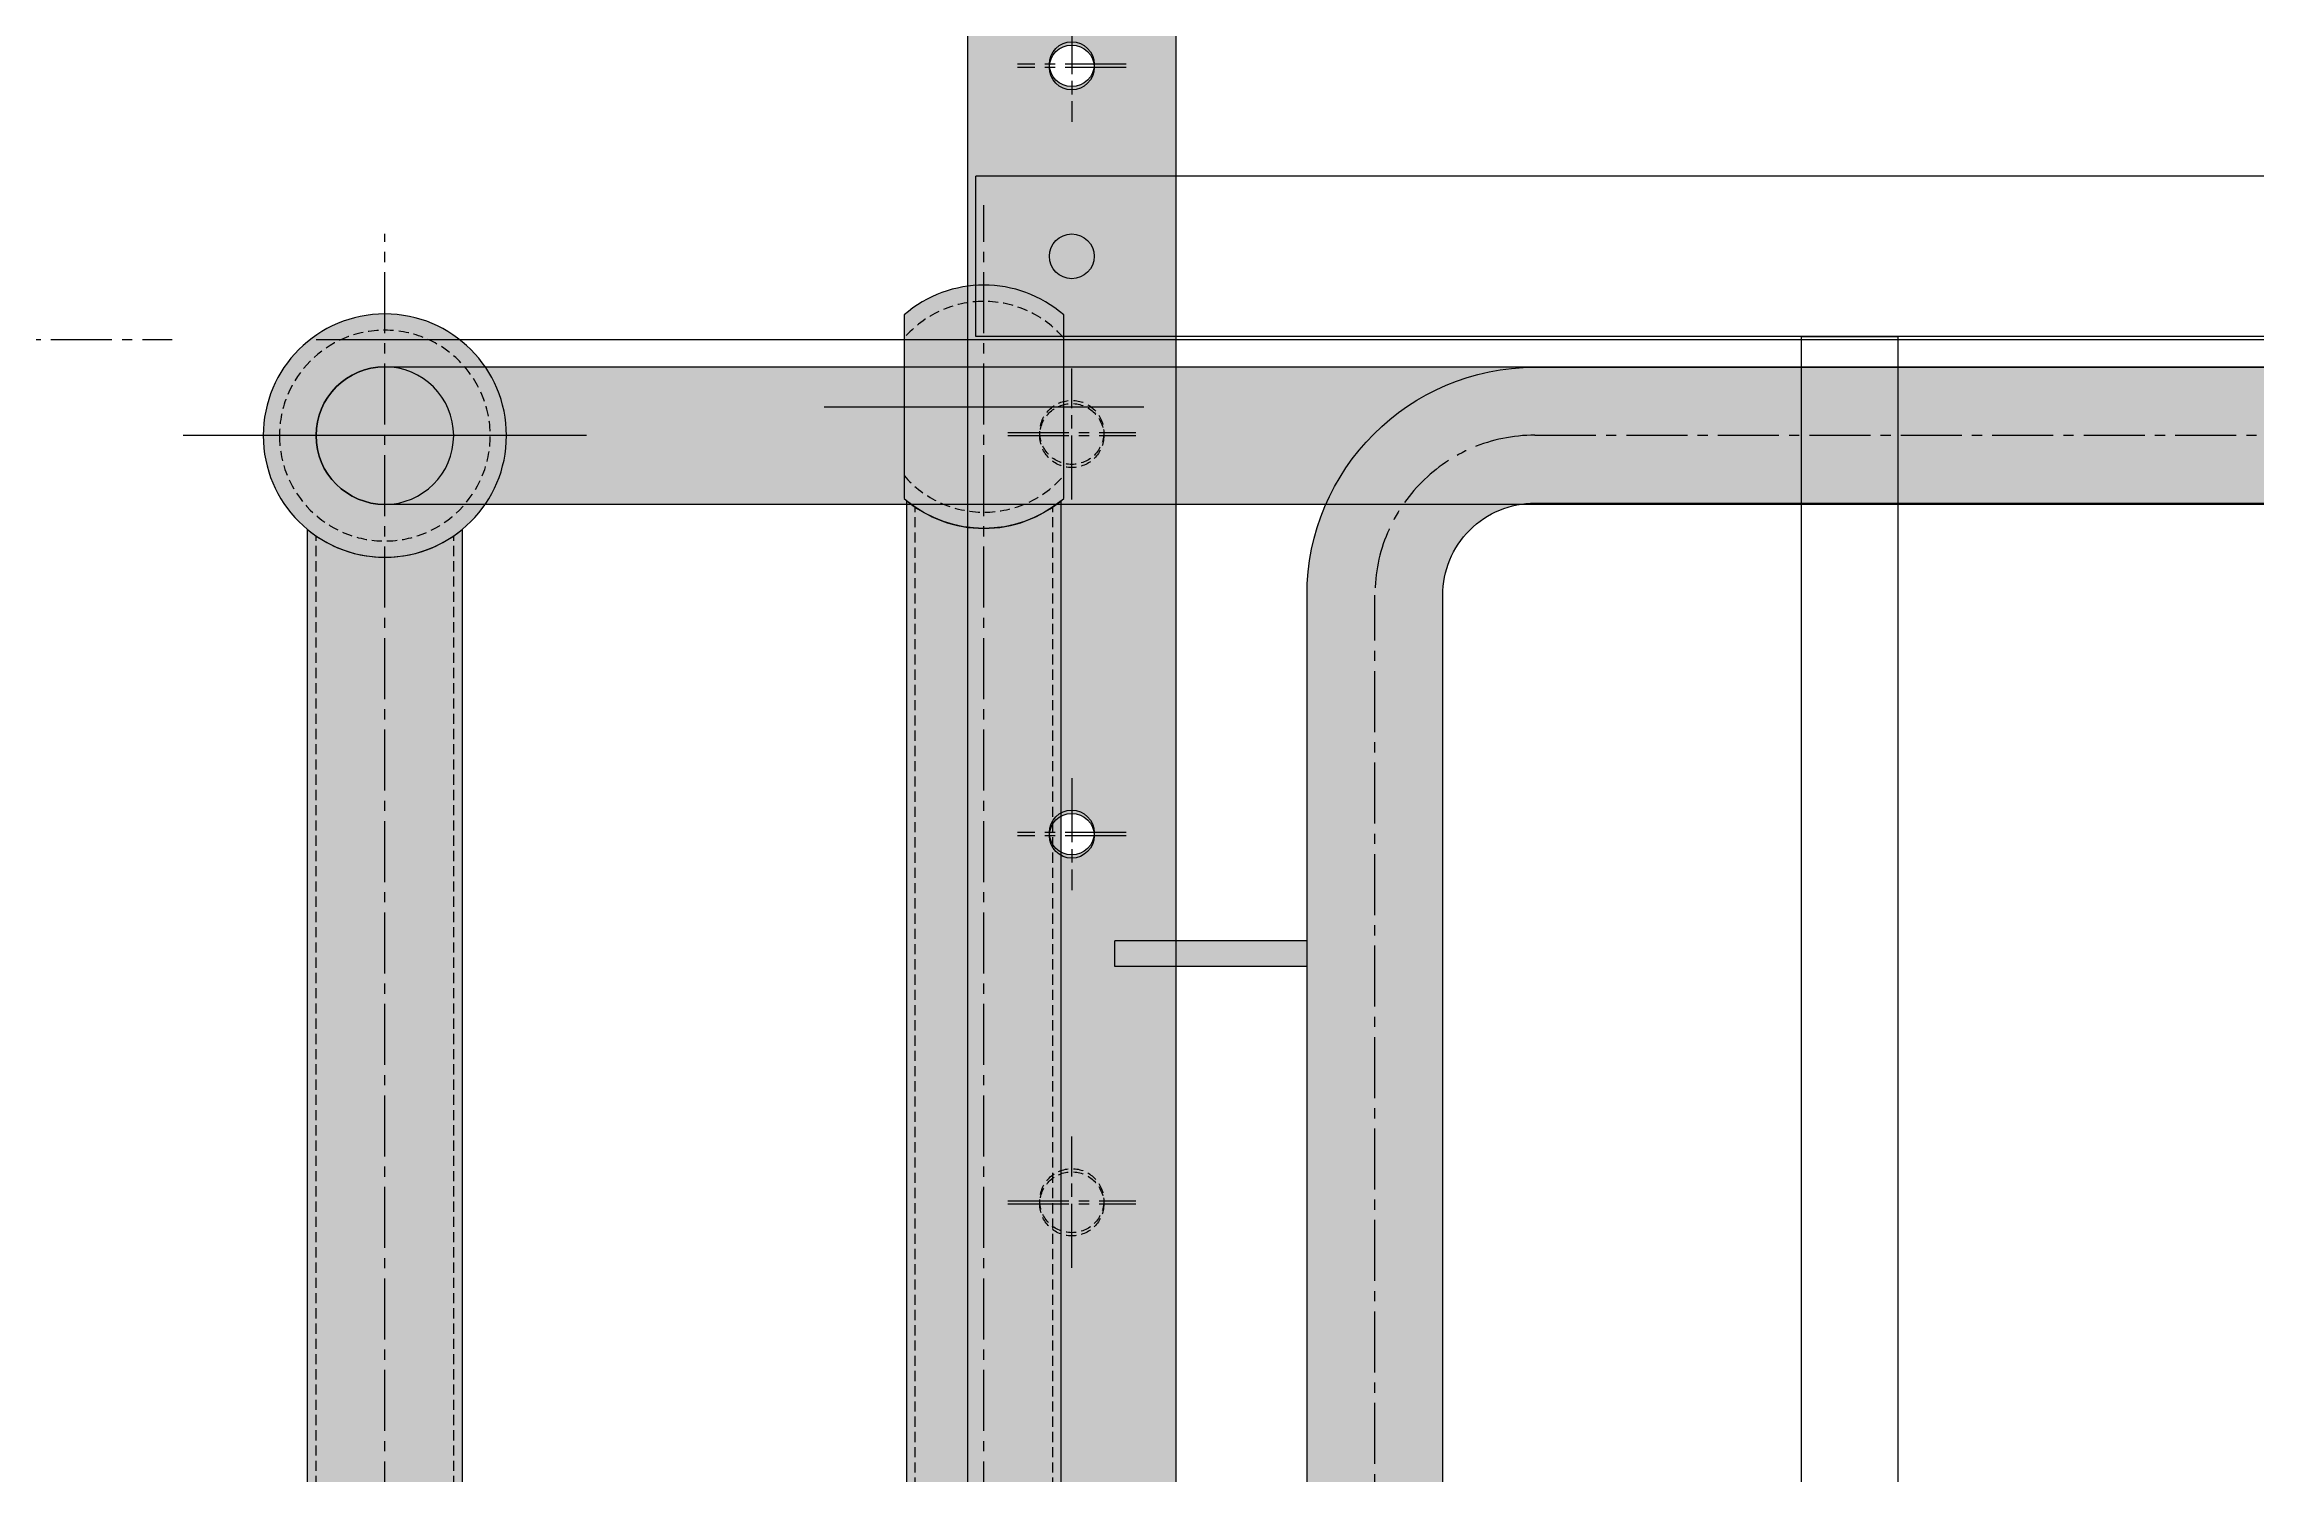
# Model space of a CAD drawing. Header units: millimetres. Extents: x -272986 to 200319, y -34579 to 49604.
# Drawn here: x -29551 to -28860, y 10348 to 10794 of the extents above; entities that cross this region are included whole.
import ezdxf

# ---------------------------------------------------------------- set-up
doc = ezdxf.new("R2010")
doc.units = ezdxf.units.MM
doc.linetypes.add('CENTER2', pattern=[28.575000000000003, 19.05, -3.175, 3.175, -3.175])
doc.linetypes.add('HIDDEN2', pattern=[4.762499999999999, 3.175, -1.5875])
doc.layers.get('Defpoints').update_dxf_attribs({"color": 9})
for name, color, linetype in [('X 0001 M', 7, 'Continuous'), ('X 1001 M', 8, 'HIDDEN2'), ('X 2001 M', 1, 'CENTER2'), ('X 3001 D', 5, 'Continuous'), ('X 5199 H - Ladder', 255, 'Continuous')]:
    doc.layers.add(name, color=color, linetype=linetype)
doc.layers.add('X 5999 H', color=7, linetype='Continuous', true_color=0xffffff)
doc.styles.add('BIT STD. 2.5', font='isocpeur.ttf', dxfattribs={"height": 2.5})
doc.dimstyles.new('BIT STD. 2.5', dxfattribs={"dimtxt": 2.5, "dimasz": 2.5, "dimexe": 1, "dimexo": 0.75, "dimgap": 1, "dimtad": 1, "dimdec": 0, "dimdsep": 46, "dimtxsty": 'BIT STD. 2.5', "dimcen": 0, "dimadec": 0, "dimazin": 0, "dimtfac": 1, "dimtdec": 0, "dimtmove": 0, "dimatfit": 3, "dimfxl": 1, "dimtfill": 1, "dimlwd": -1, "dimlwe": -1, "dimarcsym": 0})

# ---------------------------------------------------------------- blocks, each defined once
blk = doc.blocks.new('*D30')
at = {"layer": 'Defpoints', "color": 0, "transparency": 16777216}
for p in [(-29510.67678410279, 10702.0292335281), (-27304.0641312666, 10702.0292335281), (-29510.67678410279, 9502.029233528097)]:
    blk.add_point(p, dxfattribs=at)
at = {"layer": 'X 3001 D', "color": 0, "transparency": 16777216}
for p, q in [((-29465.67678410279, 10702.0292335281), (-27244.0641312666, 10702.0292335281)), ((-27304.0641312666, 9652.0292335281), (-27304.0641312666, 10552.0292335281)), ((-29465.67678410279, 9502.029233528097), (-27244.0641312666, 9502.0292335281))]:
    blk.add_line(p, q, dxfattribs=at)
for points in [[(-27329.0641312666, 10552.0292335281), (-27279.0641312666, 10552.0292335281), (-27304.0641312666, 10702.0292335281)], [(-27329.0641312666, 9652.0292335281), (-27279.0641312666, 9652.0292335281), (-27304.0641312666, 9502.0292335281)]]:
    blk.add_solid(points, dxfattribs=at)
at = {"layer": 'X 3001 D', "color": 0, "transparency": 16777216, "insert": (-27439.06413126659, 10102.0292335281), "char_height": 150, "attachment_point": 5, "rotation": 90, "style": 'BIT STD. 2.5', "bg_fill": 3, "box_fill_scale": 1.1, "bg_fill_color": 256, "bg_fill_true_color": 13158600, "bg_fill_transparency": 0}
blk.add_mtext('1200', dxfattribs=at)
blk = doc.blocks.new('Heavy Duty - HR Std - side elev')
at = {"layer": 'X 5999 H', "ltscale": 10, "true_color": 0xc7c8ca}
h = blk.add_hatch(color=9, dxfattribs=at)
edge = h.paths.add_edge_path()
edge.add_arc((36.15000000000276, 536.0000000000051), 37.99999999999699, 50.54096873599241, 129.4590312640162, ccw=False)
edge.add_line((60.30000000000473, 565.3390098674099), (60.30000000000291, 1056.660990132586))
edge.add_arc((36.150000000006, 1086.000000000007), 38.00000000000615, 230.5409687360137, 309.45903126398633, ccw=False)
edge.add_line((12.00000000000909, 1056.660990132586), (11.99999999999636, 565.3390098674063))
edge = h.paths.add_edge_path()
edge.add_arc((36.15000000000327, 536), 38.00000000000011, 0, 360)
edge = h.paths.add_edge_path()
edge.add_line((60.30000000000473, 506.6609901325901), (60.30000000000473, -25))
edge.add_line((60.30000000000473, -25), (12, -25))
edge.add_line((12, -25), (12, 506.6609901325901))
edge.add_arc((36.15000000000236, 536.0000000000033), 38.00000000000374, 230.540968736, 309.459031264)
edge = h.paths.add_edge_path(flags=17)
edge.add_arc((36.15000000000327, 536), 21.5, 0, 360)
edge = h.paths.add_edge_path(flags=17)
edge.add_arc((36.15000000000327, 1086), 21.5, 0, 360)
edge = h.paths.add_edge_path()
edge.add_arc((36.15000000000327, 1086), 38.00000000000011, 0, 360)
h.paths.add_polyline_path([(0, -25), (12, -25), (12, 40), (0, 40)])
at = {"layer": 'X 0001 M'}
blk.add_lwpolyline([(11.99999999999636, 565.3390098674063, -0.3586331317843692), (60.30000000000473, 565.3390098674099), (60.30000000000291, 1056.660990132586, -0.3586331317841168), (12.00000000000909, 1056.660990132586)], format="xyb", close=True, dxfattribs=at)
for radius in [38.00000000000011, 21.5]:
    blk.add_circle((36.15000000000327, 1086), radius, dxfattribs=at)
at = {"layer": 'X 1001 M'}
for p, q in [((14.65000000000146, 567.332890067788), (14.65000000000146, 1054.667109932212)), ((57.65000000000327, 567.332890067788), (57.65000000000327, 1054.667109932212))]:
    blk.add_line(p, q, dxfattribs=at)
blk.add_circle((36.15000000000327, 1086), 32.923, dxfattribs=at)
at = {"layer": 'X 2001 M'}
blk.add_line((36.15000000000146, -25), (36.15000000000327, 1149), dxfattribs=at)
at = {"layer": 'X 2001 M', "ltscale": 10}
blk.add_line((-26.84999999999673, 1086), (99.15000000000327, 1086), dxfattribs=at)
blk = doc.blocks.new('Heavy Duty - HR Std - front elev')
at = {"layer": 'X 5999 H', "ltscale": 10, "true_color": 0xc7c8ca}
h = blk.add_hatch(color=9, dxfattribs=at)
edge = h.paths.add_edge_path()
edge.add_arc((50.00000000000091, 545.0000000000038), 37.99999999999599, 50.540968735997524, 129.4590312640024, ccw=False)
edge.add_line((74.14999999999964, 574.3390098674099), (74.14999999999964, 1065.660990132583))
edge.add_arc((50.00000000000221, 1094.999999999992), 37.99999999999788, 230.5409687359938, 309.4590312639976, ccw=False)
edge.add_line((25.85000000000036, 1065.660990132586), (25.85000000000218, 574.3390098674099))
edge = h.paths.add_edge_path()
edge.add_line((74.93338984173715, 1066.323771674084), (74.93338984173715, 1123.676228325916))
edge.add_arc((50.00000000000091, 1095.000000000001), 37.99999999999988, 48.99371303907665, 131.0062869609233)
edge.add_line((25.06661015826467, 1123.676228325916), (25.06661015826467, 1066.323771674084))
edge.add_arc((50.00000000000091, 1094.999999999999), 37.99999999999988, 228.9937130390767, 311.0062869609233)
edge = h.paths.add_edge_path()
edge.add_arc((50, 544.9999999999958), 37.99999999999621, 230.540968735996, 309.459031264004, ccw=False)
edge.add_line((25.85000000000036, 515.6609901325901), (25.85000000000036, -25))
edge.add_line((25.85000000000036, -25), (-25, -25))
edge.add_line((-25, -25), (-25, 40))
edge.add_line((-25, 40), (25.85000000000036, 40))
edge.add_line((25.85000000000036, 40), (25.85000000000036, -25))
edge.add_line((25.85000000000036, -25), (74.14999999999964, -25))
edge.add_line((74.14999999999964, -25), (125, -25))
edge.add_line((125, -25), (125, 40))
edge.add_line((125, 40), (74.14999999999964, 40))
edge.add_line((74.14999999999964, 40), (74.14999999999964, -25))
edge.add_line((74.14999999999964, -25), (74.14999999999964, 515.6609901325901))
edge = h.paths.add_edge_path()
edge.add_line((74.93338984173715, 516.3237716740841), (74.93338984173715, 573.6762283259159))
edge.add_arc((50.00000000000091, 545.0000000000013), 37.99999999999979, 48.99371303907655, 131.0062869609235)
edge.add_line((25.06661015826467, 573.6762283259159), (25.06661015826467, 516.3237716740841))
edge.add_arc((50.00000000000091, 544.9999999999987), 37.99999999999979, 228.9937130390765, 311.0062869609234)
edge = h.paths.add_edge_path(flags=16)
edge.add_arc((100, 0), 9, 0, 360)
edge = h.paths.add_edge_path(flags=16)
edge.add_arc((0, 0), 9, 0, 360)
at = {"layer": 'X 0001 M'}
for points in [[(74.93338984173715, 1066.323771674084), (74.93338984173715, 1123.676228325916, 0.3739472142884485), (25.06661015826467, 1123.676228325916), (25.06661015826467, 1066.323771674084, 0.3739472142884484)], [(25.85000000000218, 574.3390098674099, -0.3586331317842767), (74.14999999999964, 574.3390098674099), (74.14999999999964, 1065.660990132583, -0.3586331317842717), (25.85000000000036, 1065.660990132586)]]:
    blk.add_lwpolyline(points, format="xyb", close=True, dxfattribs=at)
at = {"layer": 'X 1001 M'}
for p, q in [((28.50000000000182, 576.332890067788), (28.50000000000182, 1063.667109932212)), ((71.49999999999818, 576.332890067788), (71.49999999999818, 1063.667109932212))]:
    blk.add_line(p, q, dxfattribs=at)
for start, end in [(40.77111638008072, 139.2288836199193), (220.7711163800807, 319.2288836199193)]:
    blk.add_arc((50.00000000000182, 1095), 32.923, start, end, dxfattribs=at)
at = {"layer": 'X 2001 M'}
blk.add_line((50, -25), (50.00000000000182, 1158), dxfattribs=at)
at = {"layer": 'X 2001 M', "ltscale": 10}
blk.add_line((0.0666101582646661, 1095), (99.93338984173715, 1095), dxfattribs=at)
blk = doc.blocks.new('Platform Gate HD')
at = {"layer": 'X 5999 H', "true_color": 0xc7c8ca}
h = blk.add_hatch(color=9, dxfattribs=at)
h.paths.add_polyline_path([(630.4000000000015, 115.9999999999984, 0.414213562373097), (559.2000000000016, 187.1999999999989), (101.2000000000071, 187.1999999999989, 0.4142135623730951), (30.00000000000728, 115.9999999999989), (30.00000000000728, 8), (-29.99999999998545, 8), (-29.99999999999272, 0), (30.00000000000728, 0), (30.00000000000728, -592.0000000000036), (-29.99999999998545, -592.0000000000036), (-29.99999999998545, -600), (30.00000000000728, -600), (30.00000000000728, -784.0000000000025, 0.4142135623730951), (101.2000000000071, -855.2000000000025), (559.2000000000016, -855.2000000000025, 0.4142135623730951), (630.4000000000015, -784.0000000000025)])
h.paths.add_polyline_path([(72.40000000000146, 115.9999999999975, -0.4142135623730951), (101.2000000000016, 144.7999999999975), (559.2000000000071, 144.7999999999975, -0.4142135623730951), (588.0000000000073, 115.9999999999975), (588.0000000000073, -362.8000000000011), (72.40000000000146, -362.8000000000011)], flags=16)
h.paths.add_polyline_path([(72.40000000000146, -405.2000000000025), (588.0000000000073, -405.2000000000025), (588.0000000000073, -784.0000000000011, -0.4142135623730945), (559.2000000000071, -812.8000000000011), (101.2000000000016, -812.8000000000011, -0.4142135623730946), (72.40000000000146, -784.0000000000011)], flags=16)
for p, q in [((30, 8), (-30, 8)), ((-30, -1.818989403545856e-12), (-29.99999999999272, 8.000000000003638)), ((30, 0), (-30, 0))]:
    blk.add_line(p, q)
blk.add_lwpolyline([(30, -784.0000000000018), (30, 115.9999999999982, -0.414213562373086), (101.1999999999971, 187.1999999999989), (559.1999999999971, 187.1999999999989, -0.414213562373086), (630.3999999999942, 115.9999999999982), (630.3999999999942, -784.0000000000018, -0.414213562373086), (559.1999999999971, -855.2000000000025), (101.1999999999971, -855.2000000000025, -0.414213562373086)], format="xyb", close=True)
blk.add_lwpolyline([(72.39999999999418, -362.8000000000011), (72.39999999999418, 115.9999999999982, -0.4142135623731172), (101.1999999999971, 144.7999999999975), (559.1999999999971, 144.7999999999975, -0.4142135623731172), (588, 115.9999999999982), (588, -362.8000000000011)], format="xyb")
at = {"layer": 'X 2001 M'}
blk.add_lwpolyline([(51.19999999999709, -784.0000000000018), (51.19999999999709, 115.9999999999982, -0.414213562373095), (101.1999999999971, 165.9999999999982), (559.1999999999971, 165.9999999999982, -0.414213562373095), (609.1999999999971, 115.9999999999982), (609.1999999999971, -784.0000000000018, -0.414213562373095), (559.1999999999971, -834.0000000000018), (101.1999999999971, -834.0000000000018, -0.414213562373095)], format="xyb", close=True, dxfattribs=at)
blk = doc.blocks.new('Platform Side')
at = {"layer": 'X 5999 H', "true_color": 0xc7c8ca}
h = blk.add_hatch(color=9, dxfattribs=at)
h.dxf.hatch_style = 1
h.paths.add_polyline_path([(1262.704508446492, 2391.431071869703), (90.40450844648876, 2391.431071869703, 1), (90.40450844648876, 2348.431071869703), (1262.704508446492, 2348.431071869703, 1)])
blk.add_lwpolyline([(90.40450844648876, 2391.431071869703), (1262.704508446492, 2391.431071869703, -0.9999999999999999), (1262.704508446492, 2348.431071869703), (90.40450844648876, 2348.431071869703, -0.9999999999999999)], format="xyb", close=True)
blk.add_blockref('Platform Gate HD', (348.4863707143522, 2204.054034973082))
at = {"layer": 'X 0001 M'}
blk.add_blockref('Heavy Duty - HR Std - front elev', (227.5545084478726, 1283.931071869561), dxfattribs=at)
at = {"layer": 'X 0001 M', "xscale": -1}
blk.add_blockref('Heavy Duty - HR Std - side elev', (126.5545084464902, 1283.931071869703), dxfattribs=at)
blk = doc.blocks.new('Cage Hoop Side')
for p, q in [((-30, -25), (-30.00000000000728, 24.99999999999909)), ((777, 25), (-30, 25)), ((777, -25), (-30, -25))]:
    blk.add_line(p, q)
blk.add_circle((0, 0), 7)
blk = doc.blocks.new('Middle Cage')
blk.add_lwpolyline([(228, -25), (258, -25), (258, -810), (228, -810)], close=True)
blk.add_blockref('Cage Hoop Side', (0, 0))
blk = doc.blocks.new('GALV-LAD-STND-01 rung side elev')
at = {"layer": 'X 5199 H - Ladder'}
h = blk.add_hatch(color=256, dxfattribs=at)
edge = h.paths.add_edge_path()
edge.add_arc((0, 0), 10, 0, 360)
at = {"layer": 'X 1001 M'}
blk.add_circle((0, 0), 10, dxfattribs=at)
at = {"layer": 'X 2001 M'}
for p, q in [((0, -20.00000000000045), (0, 19.99999999999955)), ((-20, 0), (20, 0))]:
    blk.add_line(p, q, dxfattribs=at)
blk = doc.blocks.new('GALV-LAD-STND-01 stringer hole side elev')
at = {"layer": 'X 0001 M'}
blk.add_circle((0, 0), 7, dxfattribs=at)
at = {"layer": 'X 2001 M'}
for p, q in [((0, 17), (0, -17)), ((17, 0), (-17, 0))]:
    blk.add_line(p, q, dxfattribs=at)
blk = doc.blocks.new('GALV-LAD-STND-01 2.00 ladder side elev')
at = {"layer": 'X 5199 H - Ladder'}
h = blk.add_hatch(color=256, dxfattribs=at)
h.paths.add_polyline_path([(200, 60), (265, 60), (265, -2509.999999999999), (200, -2509.999999999999)])
edge = h.paths.add_edge_path(flags=16)
edge.add_arc((232.5, -14.99999999999955), 7, 0, 360)
edge = h.paths.add_edge_path(flags=16)
edge.add_line((249.5, -14.99999999999955), (215.5, -14.99999999999955))
edge = h.paths.add_edge_path(flags=16)
edge.add_line((232.5, 2.000000000000455), (232.5, -31.99999999999955))
edge = h.paths.add_edge_path(flags=16)
edge.add_arc((232.5, -89.99999999999955), 7, 0, 360)
edge = h.paths.add_edge_path(flags=16)
edge.add_line((249.5, -89.99999999999955), (215.5, -89.99999999999955))
edge = h.paths.add_edge_path(flags=16)
edge.add_line((232.5, -72.99999999999955), (232.5, -106.9999999999995))
edge = h.paths.add_edge_path(flags=16)
edge.add_arc((232.5, -329.9999999999991), 7, 0, 360)
edge = h.paths.add_edge_path(flags=16)
edge.add_line((249.5, -329.9999999999991), (215.5, -329.9999999999991))
edge = h.paths.add_edge_path(flags=16)
edge.add_line((232.5, -312.9999999999991), (232.5, -346.9999999999991))
edge = h.paths.add_edge_path(flags=16)
edge.add_arc((232.5, -569.9999999999991), 7, 0, 360)
edge = h.paths.add_edge_path(flags=16)
edge.add_line((249.5, -569.9999999999991), (215.5, -569.9999999999991))
edge = h.paths.add_edge_path(flags=16)
edge.add_line((232.5, -552.9999999999991), (232.5, -586.9999999999991))
edge = h.paths.add_edge_path(flags=16)
edge.add_arc((232.5, -809.9999999999991), 7, 0, 360)
edge = h.paths.add_edge_path(flags=16)
edge.add_line((249.5, -809.9999999999991), (215.5, -809.9999999999991))
edge = h.paths.add_edge_path(flags=16)
edge.add_line((232.5, -792.9999999999991), (232.5, -826.9999999999991))
edge = h.paths.add_edge_path(flags=16)
edge.add_arc((232.5, -1049.999999999999), 7, 0, 360)
edge = h.paths.add_edge_path(flags=16)
edge.add_line((249.5, -1049.999999999999), (215.5, -1049.999999999999))
edge = h.paths.add_edge_path(flags=16)
edge.add_line((232.5, -1032.999999999999), (232.5, -1066.999999999999))
edge = h.paths.add_edge_path(flags=16)
edge.add_arc((232.5, -1289.999999999999), 7, 0, 360)
edge = h.paths.add_edge_path(flags=16)
edge.add_line((249.5, -1289.999999999999), (215.5, -1289.999999999999))
edge = h.paths.add_edge_path(flags=16)
edge.add_line((232.5, -1272.999999999999), (232.5, -1306.999999999999))
edge = h.paths.add_edge_path(flags=16)
edge.add_arc((232.5, -1529.999999999999), 7, 0, 360)
edge = h.paths.add_edge_path(flags=16)
edge.add_line((249.5, -1529.999999999999), (215.5, -1529.999999999999))
edge = h.paths.add_edge_path(flags=16)
edge.add_line((232.5, -1512.999999999999), (232.5, -1546.999999999999))
edge = h.paths.add_edge_path(flags=16)
edge.add_arc((232.5, -1769.999999999999), 7, 0, 360)
edge = h.paths.add_edge_path(flags=16)
edge.add_line((249.5, -1769.999999999999), (215.5, -1769.999999999999))
edge = h.paths.add_edge_path(flags=16)
edge.add_line((232.5, -1752.999999999999), (232.5, -1786.999999999999))
edge = h.paths.add_edge_path(flags=16)
edge.add_arc((232.5, -2009.999999999999), 7, 0, 360)
edge = h.paths.add_edge_path(flags=16)
edge.add_line((249.5, -2009.999999999999), (215.5, -2009.999999999999))
edge = h.paths.add_edge_path(flags=16)
edge.add_line((232.5, -1992.999999999999), (232.5, -2026.999999999999))
edge = h.paths.add_edge_path(flags=16)
edge.add_arc((232.5, -2429.999999999999), 7, 0, 360)
edge = h.paths.add_edge_path(flags=16)
edge.add_line((249.5, -2429.999999999999), (215.5, -2429.999999999999))
edge = h.paths.add_edge_path(flags=16)
edge.add_line((232.5, -2412.999999999999), (232.5, -2446.999999999999))
edge = h.paths.add_edge_path(flags=16)
edge.add_arc((232.5, -2484.999999999999), 7, 0, 360)
edge = h.paths.add_edge_path(flags=16)
edge.add_line((249.5, -2484.999999999999), (215.5, -2484.999999999999))
edge = h.paths.add_edge_path(flags=16)
edge.add_line((232.5, -2467.999999999999), (232.5, -2501.999999999999))
at = {"layer": 'X 0001 M'}
blk.add_lwpolyline([(200, 60), (265, 60), (265, -2509.999999999999), (200, -2509.999999999999)], close=True, dxfattribs=at)
for name, p in [('GALV-LAD-STND-01 stringer hole side elev', (232.5, -569.9999999999991)), ('GALV-LAD-STND-01 rung side elev', (232.5, -684.9999999999991)), ('GALV-LAD-STND-01 stringer hole side elev', (232.5, -809.9999999999991)), ('GALV-LAD-STND-01 rung side elev', (232.5, -924.9999999999991)), ('GALV-LAD-STND-01 stringer hole side elev', (232.5, -1769.999999999999)), ('GALV-LAD-STND-01 rung side elev', (232.5, -1884.999999999999)), ('GALV-LAD-STND-01 stringer hole side elev', (232.5, -2009.999999999999)), ('GALV-LAD-STND-01 rung side elev', (232.5, -2124.999999999999))]:
    blk.add_blockref(name, p, dxfattribs=at)
blk = doc.blocks.new('*D280')
at = {"layer": 'Defpoints', "color": 0, "transparency": 16777216}
for p in [(-29510.67678410279, 11902.0292335281), (-27304.06413126661, 11902.0292335281), (-29510.67678410279, 10702.0292335281)]:
    blk.add_point(p, dxfattribs=at)
at = {"layer": 'X 3001 D', "color": 0, "transparency": 16777216}
for p, q in [((-29465.67678410279, 11902.0292335281), (-27244.06413126661, 11902.0292335281)), ((-27304.06413126661, 10852.0292335281), (-27304.06413126661, 11752.0292335281)), ((-29465.67678410279, 10702.0292335281), (-27244.06413126661, 10702.0292335281))]:
    blk.add_line(p, q, dxfattribs=at)
for points in [[(-27329.06413126661, 11752.0292335281), (-27279.06413126661, 11752.0292335281), (-27304.06413126661, 11902.0292335281)], [(-27329.06413126661, 10852.0292335281), (-27279.06413126661, 10852.0292335281), (-27304.06413126661, 10702.0292335281)]]:
    blk.add_solid(points, dxfattribs=at)
at = {"layer": 'X 3001 D', "color": 0, "transparency": 16777216, "insert": (-27439.0641312666, 11302.02923352811), "char_height": 150, "attachment_point": 5, "rotation": 90, "style": 'BIT STD. 2.5', "bg_fill": 3, "box_fill_scale": 1.1, "bg_fill_color": 256, "bg_fill_true_color": 13158600, "bg_fill_transparency": 0}
blk.add_mtext('1200', dxfattribs=at)

msp = doc.modelspace()

# ---------------------------------------------------------------- linework, layer by layer
at = {"layer": 'X 2001 M'}
msp.add_line((-45207.67678410282, 10702.02923352813), (-29510.67678410278, 10702.02923352809), dxfattribs=at)

# ---------------------------------------------------------------- block references
at = {"layer": 'X 0001 M'}
msp.add_blockref('GALV-LAD-STND-01 2.00 ladder side elev', (-29462.17676430949, 11358.02923352809), dxfattribs=at)

# ---------------------------------------------------------------- next in the draw order: dimensions: what is measured, and where the dimension line sits
at = {"layer": 'X 3001 D', "color": 252}
dim = msp.add_linear_dim(base=(-27304.0641312666, 10702.0292335281), p1=(-29510.67678410278, 9502.029233528094), p2=(-29510.67678410278, 10702.02923352809), angle=90, dimstyle='BIT STD. 2.5', dxfattribs=at)
dim.commit()
dim.dimension.update_dxf_attribs({"geometry": '*D30', "text_midpoint": (-27439.06413126659, 10102.0292335281)})

# ---------------------------------------------------------------- next in the draw order: block references
msp.add_blockref('Middle Cage', (-29229.67676430949, 10728.02923352809))
at = {"layer": 'X 0001 M'}
msp.add_blockref('GALV-LAD-STND-01 2.00 ladder side elev', (-29462.17676430949, 12557.02923354639), dxfattribs=at)

# ---------------------------------------------------------------- next in the draw order: dimensions: what is measured, and where the dimension line sits
at = {"layer": 'X 3001 D', "color": 252}
dim = msp.add_linear_dim(base=(-27304.06413126661, 11902.0292335281), p1=(-29510.67678410278, 10702.0292335281), p2=(-29510.67678410278, 11902.0292335281), angle=90, dimstyle='BIT STD. 2.5', dxfattribs=at)
dim.commit()
dim.dimension.update_dxf_attribs({"geometry": '*D280', "text_midpoint": (-27439.0641312666, 11302.02923352811)})

# ---------------------------------------------------------------- next in the draw order: block references
msp.add_blockref('Platform Side', (-29534.67676430949, 8302.098161658394))

doc.saveas('drawing.dxf')
